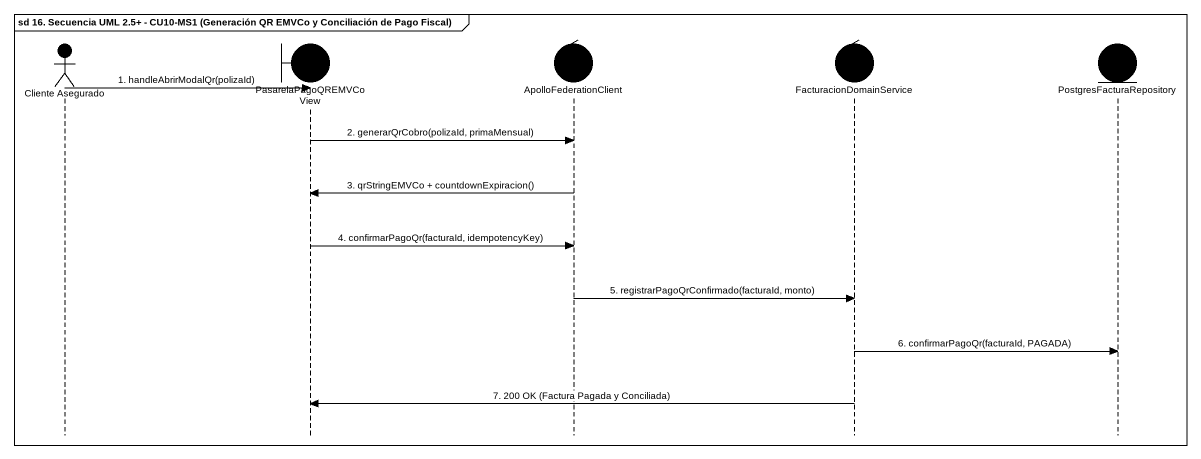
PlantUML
@startuml
mainframe sd 16. Secuencia UML 2.5+ - CU10-MS1 (Generación QR EMVCo y Conciliación de Pago Fiscal)
hide footbox
actor "Cliente Asegurado" as Cliente_Asegurado #000000
boundary PasarelaPagoQREMVCoView #000000
control ApolloFederationClient #000000
control FacturacionDomainService #000000
entity PostgresFacturaRepository #000000

Cliente_Asegurado -> PasarelaPagoQREMVCoView : 1. handleAbrirModalQr(polizaId)
PasarelaPagoQREMVCoView -> ApolloFederationClient : 2. generarQrCobro(polizaId, primaMensual)
ApolloFederationClient -> PasarelaPagoQREMVCoView : 3. qrStringEMVCo + countdownExpiracion()
PasarelaPagoQREMVCoView -> ApolloFederationClient : 4. confirmarPagoQr(facturaId, idempotencyKey)
ApolloFederationClient -> FacturacionDomainService : 5. registrarPagoQrConfirmado(facturaId, monto)
FacturacionDomainService -> PostgresFacturaRepository : 6. confirmarPagoQr(facturaId, PAGADA)
FacturacionDomainService -> PasarelaPagoQREMVCoView : 7. 200 OK (Factura Pagada y Conciliada)
@enduml
